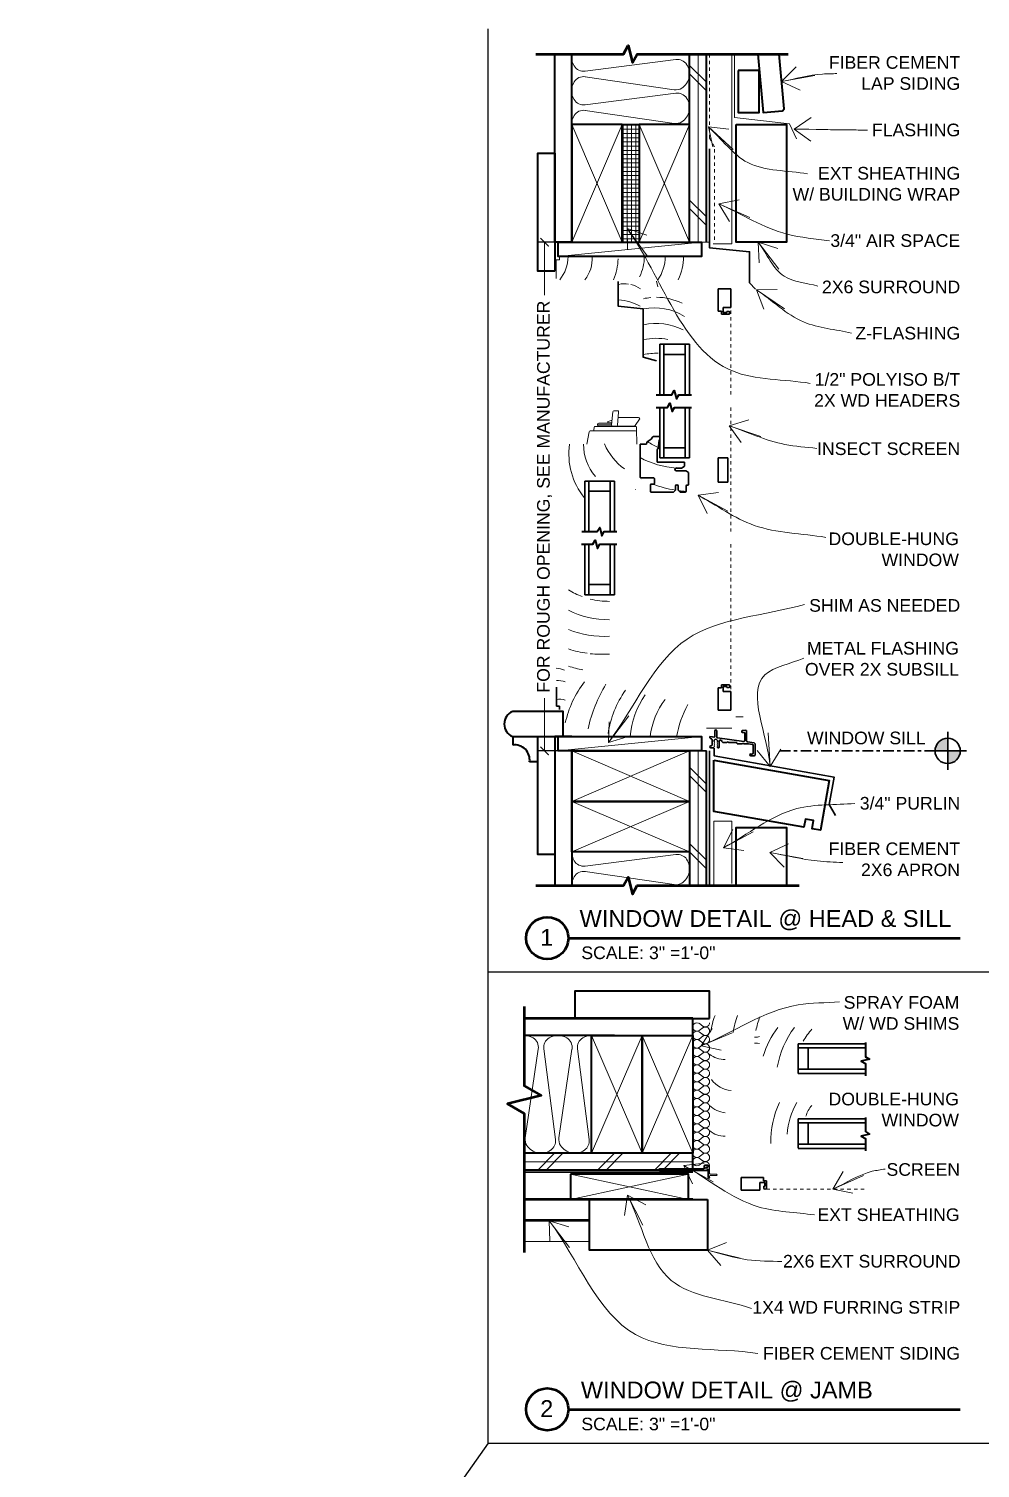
# Model space of a CAD drawing. Header units: inches. Extents: x -4969 to 16721, y 2489 to 24693.
# Drawn here: x 5191.36 to 5219.6, y 3824.13 to 3866.87 of the extents above; entities that cross this region are included whole.
import ezdxf

# ---------------------------------------------------------------- set-up
doc = ezdxf.new("R2010")
doc.units = ezdxf.units.IN
doc.header["$MEASUREMENT"] = 0
for name, pattern in [('A131CUDHC$0$HIDDEN', [0.375, 0.25, -0.125]), ('A135CUDHH$0$HIDDEN', [0.375, 0.25, -0.125]), ('A135CUDHJ$0$HIDDEN', [0.375, 0.25, -0.125]), ('A135CUDHS$0$HIDDEN', [0.375, 0.25, -0.125]), ('CENTER', [2, 1.25, -0.25, 0.25, -0.25]), ('HIDDEN', [0.375, 0.25, -0.125])]:
    doc.linetypes.add(name, pattern=pattern)
doc.layers.get('0').update_dxf_attribs({"lineweight": 5})
doc.layers.add('0-NPLT', color=1, linetype='Continuous', plot=False)
for name, color, linetype, lineweight in [('1', 1, 'Continuous', 9), ('2', 6, 'Continuous', 20), ('3', 3, 'Continuous', 30), ('4', 2, 'Continuous', 40), ('5', 4, 'Continuous', 50), ('A-DIMSx', 7, 'Continuous', 9), ('A-TEXTx', 7, 'Continuous', 20), ('TB-11x17', 7, 'Continuous', 100)]:
    doc.layers.add(name, color=color, linetype=linetype, lineweight=lineweight)
doc.styles.get("Standard").update_dxf_attribs({"font": 'Arial.ttf'})
doc.dimstyles.get("Standard").update_dxf_attribs({"dimtxt": 3, "dimasz": 2, "dimexe": 0.03125, "dimexo": 0.0625, "dimgap": 0.03125, "dimtad": 0, "dimtoh": 1, "dimdec": 4, "dimlfac": 0.99985, "dimzin": 0, "dimdsep": 46, "dimlunit": 4, "dimtxsty": 'Standard', "dimblk": 'ARCHTICK', "dimblk1": 'ARCHTICK', "dimblk2": 'ARCHTICK', "dimcen": 0.09, "dimclrt": 256, "dimadec": 0, "dimazin": 0, "dimtfac": 1, "dimtdec": 4, "dimtofl": 0, "dimtmove": 0, "dimatfit": 3, "dimfxl": 1, "dimtolj": 1, "dimtzin": 0, "dimarcsym": 0})

# ---------------------------------------------------------------- blocks, each defined once
blk = doc.blocks.new('BATT Insulation 3.5 INCH')
at = {"layer": '1', "lineweight": 5}
for p, q in [((5135.376, 4545.107), (5138.072, 4545.45)), ((5135.381, 4544.942), (5138.018, 4544.555))]:
    blk.add_line(p, q, dxfattribs=at)
for centre, radius, start, end in [((5135.476, 4545.525), 0.5, 180, 212.078), ((5138.114, 4545.121), 0.333, 34.6182, 97.2678), ((5135.333, 4544.613), 0.333, 81.6579, 148.5142), ((5135.334, 4545.437), 0.333, 212.078, 277.2678), ((5137.976, 4545.025), 0.5, 302.5735, 34.6182), ((5135.476, 4544.525), 0.5, 148.5142, 180), ((5138.066, 4544.884), 0.333, 261.6579, 302.5735)]:
    blk.add_arc(centre, radius, start, end, dxfattribs=at)
blk = doc.blocks.new('WINDOW head marvin')
for p, q in [((5192.347, 4543.32), (5192.347, 4543.876)), ((5192.347, 4543.876), (5192.722, 4543.876)), ((5192.722, 4543.876), (5192.722, 4543.216)), ((5192.347, 4543.32), (5192.572, 4543.32)), ((5192.572, 4543.32), (5192.572, 4543.176)), ((5192.41, 4543.201), (5192.462, 4543.201)), ((5192.41, 4543.126), (5192.622, 4543.126)), ((5192.462, 4543.201), (5192.462, 4543.176)), ((5192.462, 4543.176), (5192.572, 4543.176)), ((5192.622, 4543.216), (5192.622, 4543.126)), ((5192.622, 4543.216), (5192.722, 4543.216))]:
    blk.add_line(p, q)
blk.add_arc((5192.41, 4543.163), 0.0375, 90, 270)
at = {"layer": '1'}
for p, q in [((5197.432, 4544.834), (5197.432, 4544.74)), ((5197.432, 4544.74), (5197.526, 4544.74)), ((5197.526, 4544.74), (5197.526, 4544.178)), ((5194.557, 4544.107), (5194.511, 4543.939))]:
    blk.add_line(p, q, dxfattribs=at)
for centre, radius, start, end in [((5195.358, 4544.834), 1.607, 180, 205.3494), ((5195.515, 4544.834), 1.219, 180, 214.3665), ((5196.268, 4544.834), 1.354, 180, 206.3986), ((5197.522, 4544.834), 1.832, 181.9696, 202.0611), ((5197.462, 4544.771), 1.002, 176.3938, 218.5912), ((5198.261, 4544.834), 1.082, 180, 219.5052), ((5195.505, 4543.188), 0.837, 103.5024, 124.7861), ((5195.505, 4543.188), 0.837, 78.2906, 98.2714), ((5194.627, 4541.578), 1.734, 79.5058, 121.3992), ((5194.558, 4541.891), 1.734, 90.1485, 116.3289), ((5194.558, 4541.891), 1.734, 77.1796, 84.5879), ((5195.767, 4542.033), 1.514, 93.4901, 118.8111), ((5194.563, 4541.117), 1.734, 77.3552, 117.6187), ((5194.563, 4540.673), 1.734, 77.3556, 101.5986), ((5194.563, 4540.228), 1.734, 77.3556, 91.9028)]:
    blk.add_arc(centre, radius, start, end, dxfattribs=at)
at = {"layer": '2', "linetype": 'A135CUDHH$0$HIDDEN', "ltscale": 0.25}
blk.add_line((5192.347, 4540.733), (5192.347, 4543.274, 0), dxfattribs=at)
at = {"layer": '3'}
for p, q in [((5193.578, 4542.233), (5193.578, 4540.733)), ((5193.7, 4540.733), (5193.7, 4542.233)), ((5194.336, 4542.233), (5194.336, 4540.733)), ((5194.458, 4540.733), (5194.458, 4542.233))]:
    blk.add_line(p, q, dxfattribs=at)
at = {"layer": '3', "linetype": 'Continuous'}
for p, q in [((5193.578, 4542.233), (5194.458, 4542.233)), ((5193.7, 4541.93), (5194.336, 4541.93))]:
    blk.add_line(p, q, dxfattribs=at)
at = {"layer": '3', "elevation": 0}
blk.add_lwpolyline([(5194.548, 4541.74), (5194.95, 4541.848), (5194.95, 4543.281), (5195.686, 4543.358), (5195.686, 4544.095)], dxfattribs=at)
blk = doc.blocks.new('CA135')
for p, q in [((-0.1875, 0.556), (-0.1875, 0)), ((-0.1875, 0.556), (0.0375, 0.556)), ((-0.125, 0.75), (0.0875, 0.75)), ((-0.125, 0.675), (-0.0725, 0.675)), ((-0.0725, 0.7), (0.0375, 0.7)), ((-0.0725, 0.675), (-0.0725, 0.7)), ((0.0375, 0.556), (0.0375, 0.7)), ((0.0875, 0.66), (0.0875, 0.75)), ((0.0875, 0.66), (0.1875, 0.66)), ((0.1875, 0), (0.1875, 0.66)), ((-0.1875, 0), (0.1875, 0))]:
    blk.add_line(p, q)
blk.add_arc((-0.125, 0.7125), 0.0375, 90, 270)
blk = doc.blocks.new('A$C2A4979D4')
for p, q in [((-1.168, -0.414), (-1.145, -0.387)), ((-1.168, -0.744), (-1.168, -0.414)), ((-1.145, -0.387), (-0.942, -0.358)), ((-0.977, -0.419), (-1.09, -0.435)), ((-0.832, -0.419), (-0.977, -0.419)), ((-0.918, -0.331), (-0.918, -0.041)), ((-0.893, -0.014), (-0.794, -0.023)), ((-0.863, -0.102), (-0.863, -0.316)), ((-0.799, -0.077), (-0.833, -0.074)), ((-0.832, -0.343), (-0.051, -0.233)), ((-0.637, -0.419), (-0.783, -0.419)), ((-0.636, -0.409), (-0.637, -0.411)), ((-0.637, -0.411), (-0.637, -0.412)), ((-0.637, -0.412), (-0.637, -0.413)), ((-0.637, -0.413), (-0.637, -0.415)), ((-0.637, -0.415), (-0.637, -0.416)), ((-0.637, -0.416), (-0.637, -0.419)), ((-0.637, -0.419), (-0.637, -0.419)), ((-0.635, -0.405), (-0.636, -0.407)), ((-0.636, -0.407), (-0.636, -0.408)), ((-0.636, -0.408), (-0.636, -0.409)), ((-0.634, -0.402), (-0.635, -0.404)), ((-0.635, -0.404), (-0.635, -0.405)), ((-0.633, -0.4), (-0.634, -0.401)), ((-0.634, -0.401), (-0.634, -0.402)), ((-0.632, -0.397), (-0.633, -0.398)), ((-0.633, -0.398), (-0.633, -0.4)), ((-0.631, -0.396), (-0.632, -0.397)), ((-0.63, -0.394), (-0.631, -0.396)), ((-0.629, -0.392), (-0.63, -0.393)), ((-0.63, -0.393), (-0.63, -0.394)), ((-0.628, -0.39), (-0.629, -0.392)), ((-0.627, -0.389), (-0.628, -0.39)), ((-0.626, -0.388), (-0.627, -0.389)), ((-0.625, -0.387), (-0.626, -0.388)), ((-0.624, -0.386), (-0.625, -0.387)), ((-0.623, -0.385), (-0.624, -0.386)), ((-0.621, -0.384), (-0.623, -0.385)), ((-0.62, -0.383), (-0.621, -0.384)), ((-0.619, -0.382), (-0.62, -0.383)), ((-0.618, -0.381), (-0.619, -0.382)), ((-0.616, -0.38), (-0.618, -0.381)), ((-0.615, -0.379), (-0.616, -0.38)), ((-0.614, -0.378), (-0.615, -0.379)), ((-0.613, -0.378), (-0.614, -0.378)), ((-0.611, -0.377), (-0.613, -0.378)), ((-0.61, -0.376), (-0.611, -0.377)), ((-0.608, -0.376), (-0.61, -0.376)), ((-0.607, -0.375), (-0.608, -0.376)), ((-0.606, -0.375), (-0.607, -0.375)), ((-0.604, -0.374), (-0.606, -0.375)), ((-0.603, -0.374), (-0.604, -0.374)), ((-0.601, -0.373), (-0.603, -0.374)), ((-0.6, -0.373), (-0.601, -0.373)), ((-0.599, -0.373), (-0.6, -0.373)), ((-0.597, -0.373), (-0.599, -0.373)), ((-0.596, -0.372), (-0.597, -0.373)), ((-0.595, -0.372), (-0.596, -0.372)), ((-0.593, -0.372), (-0.595, -0.372)), ((-0.592, -0.372), (-0.593, -0.372)), ((-0.59, -0.372), (-0.592, -0.372)), ((-0.378, -0.372), (-0.59, -0.372)), ((-0.211, -0.372), (-0.329, -0.372)), ((-0.184, -0.345), (-0.211, -0.372)), ((-0.16, -0.304), (-0.184, -0.331)), ((-0.184, -0.331), (-0.184, -0.345)), ((-0.137, -0.301), (-0.16, -0.304)), ((-0.105, -0.328), (-0.137, -0.301)), ((-0.105, -0.505), (-0.105, -0.328)), ((-0.026, -0.285), (-0.05, -0.313)), ((-0.05, -0.313), (-0.05, -0.345)), ((-0.05, -0.345), (-0.04, -0.355)), ((-0.04, -0.355), (-0.05, -0.365)), ((-0.05, -0.365), (-0.04, -0.375)), ((-0.04, -0.375), (-0.05, -0.385)), ((-0.05, -0.385), (-0.04, -0.395)), ((-0.04, -0.395), (-0.05, -0.405)), ((-0.05, -0.405), (-0.04, -0.415)), ((-0.04, -0.415), (-0.05, -0.425)), ((-0.05, -0.425), (-0.04, -0.435)), ((-0.028, -0.206), (-0.028, -0.028)), ((0.019, -0.279), (-0.026, -0.285)), ((0.05, -0.306), (0.019, -0.279)), ((0.028, -0.028), (0.028, -0.191)), ((0.04, -0.355), (0.05, -0.345)), ((0.05, -0.365), (0.04, -0.355)), ((0.04, -0.375), (0.05, -0.365)), ((0.05, -0.385), (0.04, -0.375)), ((0.04, -0.395), (0.05, -0.385)), ((0.05, -0.405), (0.04, -0.395)), ((0.04, -0.415), (0.05, -0.405)), ((0.05, -0.425), (0.04, -0.415)), ((0.04, -0.435), (0.05, -0.425)), ((0.05, -0.345), (0.05, -0.306)), ((0.059, -0.218), (0.175, -0.202)), ((0.129, -0.264), (0.105, -0.291)), ((0.105, -0.291), (0.105, -0.45)), ((0.151, -0.26), (0.129, -0.264)), ((0.175, -0.233), (0.151, -0.26)), ((0.175, -0.202), (0.175, -0.233)), ((-1.04, -0.772), (-1.141, -0.772)), ((-1.113, -0.462), (-1.113, -0.689)), ((-1.086, -0.717), (-1.04, -0.717)), ((-0.04, -0.435), (-0.05, -0.445)), ((-0.05, -0.445), (-0.04, -0.455)), ((-0.04, -0.455), (-0.05, -0.465)), ((-0.05, -0.465), (-0.04, -0.475)), ((-0.04, -0.475), (-0.05, -0.485)), ((-0.05, -0.485), (-0.04, -0.495)), ((-0.04, -0.495), (-0.05, -0.505)), ((0.05, -0.445), (0.04, -0.435)), ((0.04, -0.455), (0.05, -0.445)), ((0.05, -0.465), (0.04, -0.455)), ((0.04, -0.475), (0.05, -0.465)), ((0.05, -0.485), (0.04, -0.475)), ((0.04, -0.495), (0.05, -0.485)), ((0.05, -0.505), (0.04, -0.495)), ((0.077, -0.532), (0.05, -0.505)), ((0.05, -0.505), (0.05, -0.505)), ((0.147, -0.532), (0.077, -0.532)), ((0.105, -0.45), (0.132, -0.477)), ((0.132, -0.477), (0.147, -0.477))]:
    blk.add_line(p, q)
for centre, radius, start, end in [((0, -0.028), 0.0275, 0, 180), ((-0.945, -0.331), 0.0275, 278.0084, 359.9899), ((-0.89, -0.042), 0.0276, 94.9772, 179.8964), ((-0.835, -0.102), 0.0275, 85.0152, 180.0264), ((-0.836, -0.316), 0.027, 180.016, 278.0249), ((-0.807, -0.438), 0.0312, 38.0272, 141.9728), ((-0.797, -0.05), 0.0273, 265.003, 85.003), ((-0.354, -0.391), 0.0313, 38.0263, 141.9737), ((-0.055, -0.206), 0.0275, 278.0082, 359.9903), ((0.055, -0.191), 0.0275, 180.0197, 278.0346), ((-1.141, -0.744), 0.0275, 180.0448, 270.0387), ((-1.086, -0.462), 0.0275, 98.0082, 179.9903), ((-1.086, -0.689), 0.0275, 180.0448, 270.0384), ((-1.04, -0.744), 0.0275, 270, 90), ((-0.077, -0.505), 0.0275, 180.0416, 0.0416), ((0.147, -0.505), 0.0275, 270, 90)]:
    blk.add_arc(centre, radius, start, end)
blk = doc.blocks.new('WINDOW sill marvin')
at = {"layer": '1'}
blk.add_line((5192.891, 4521.834), (5192.911, 4521.834), dxfattribs=at)
for centre, radius, start, end in [((5195.966, 4528.138), 2.286, 290.2531, 301.6732), ((5195.966, 4528.138), 2.286, 269.5334, 284.0997), ((5195.983, 4527.917), 2.611, 269.2186, 296.9512), ((5196.107, 4527.685), 2.876, 266.8113, 291.6076), ((5196.174, 4527.463), 3.184, 277.8336, 288.152), ((5196.174, 4527.463), 3.184, 265.9118, 276.2924), ((5196.083, 4527.152), 3.4, 281.1374, 288.5822), ((5197.582, 4523.09), 0.775, 94.097, 112.428), ((5192.887, 4521.43), 3.144, 9.0395, 34.5666), ((5192.298, 4521.123), 4.389, 12.4726, 31.1339), ((5194.262, 4521.585), 3.069, 12.3214, 37.7587), ((5197.49, 4522.73), 0.772, 87.3337, 107.3394), ((5190.853, 4521.278), 3.156, 10.1418, 28.5409), ((5192.528, 4521.581), 2.228, 6.5335, 37.6124), ((5192.748, 4521.596), 2.603, 5.2404, 34.6882), ((5197.436, 4522.41), 0.538, 80.3381, 109.0434)]:
    blk.add_arc(centre, radius, start, end, dxfattribs=at)
at = {"layer": '2', "linetype": 'A135CUDHS$0$HIDDEN', "ltscale": 0.25}
blk.add_line((5192.347, 4527.546), (5192.347, 4523.165), dxfattribs=at)
at = {"layer": '3'}
for p, q in [((5195.802, 4527.546), (5195.802, 4526.046)), ((5195.924, 4527.546), (5195.924, 4526.046)), ((5196.56, 4526.046), (5196.56, 4527.546)), ((5196.682, 4526.046), (5196.682, 4527.546)), ((5195.802, 4526.046), (5195.924, 4526.046)), ((5197.526, 4522.739), (5197.526, 4523.301)), ((5197.432, 4522.739), (5197.526, 4522.739)), ((5197.432, 4522.645), (5197.432, 4522.739))]:
    blk.add_line(p, q, dxfattribs=at)
at = {"layer": '3', "linetype": 'Continuous'}
for p, q in [((5195.924, 4526.349), (5196.56, 4526.349)), ((5195.802, 4526.046), (5196.682, 4526.046))]:
    blk.add_line(p, q, dxfattribs=at)
at = {"layer": '3'}
for name, p in [('CA135', (5192.535, 4522.62)), ('A$C2A4979D4', (5192.796, 4522.036))]:
    blk.add_blockref(name, p, dxfattribs=at)
blk = doc.blocks.new('A131')
for p, q in [((0.286, 0.3625), (0, 0.3625)), ((0, 0.3625), (0, -0.3625)), ((0.286, 0.3625), (0.286, -0.3625)), ((0.286, -0.3625), (0, -0.3625))]:
    blk.add_line(p, q)
blk = doc.blocks.new('WINDOW intermed marvin')
at = {"layer": '1'}
for p, q in [((5195.677, 4535.623), (5195.711, 4535.237)), ((5195.819, 4535.658), (5195.709, 4535.658)), ((5195.885, 4535.24), (5195.851, 4535.629)), ((5195.189, 4535.222), (5195.058, 4535.408)), ((5195.611, 4535.458), (5195.085, 4535.458)), ((5195.148, 4535.079), (5195.149, 4535.169)), ((5195.179, 4535.198), (5195.179, 4535.198)), ((5195.773, 4535.198), (5195.179, 4535.198)), ((5195.215, 4535.208), (5195.222, 4535.208)), ((5195.222, 4535.208), (5195.63, 4535.208)), ((5195.278, 4535.198), (5195.278, 4535.208)), ((5195.853, 4535.208), (5195.743, 4535.208)), ((5195.773, 4535.198), (5196.377, 4535.198)), ((5195.88, 4535.304), (5195.998, 4535.304)), ((5195.881, 4535.288), (5195.917, 4535.288)), ((5196.268, 4535.288), (5195.917, 4535.288)), ((5195.918, 4535.208), (5196.268, 4535.208)), ((5196.3, 4535.243), (5195.928, 4535.243)), ((5195.998, 4535.333), (5195.998, 4535.304)), ((5196.268, 4535.198), (5196.268, 4535.208)), ((5196.3, 4535.257), (5196.3, 4535.243)), ((5196.3, 4535.24), (5196.3, 4535.243)), ((5196.407, 4535.171), (5196.415, 4535.081)), ((5195.14, 4534.674), (5195.14, 4534.755)), ((5195.142, 4534.755), (5195.147, 4535.034)), ((5195.177, 4535.063), (5195.842, 4535.063)), ((5196.555, 4535.038), (5196.619, 4534.674)), ((5195.012, 4533.612), (5195.013, 4533.615)), ((5195.179, 4533.328), (5195.178, 4533.33))]:
    blk.add_line(p, q, dxfattribs=at)
for centre, radius, start, end in [((5195.709, 4535.626), 0.032, 90, 185), ((5195.743, 4535.24), 0.032, 185, 270), ((5195.853, 4535.24), 0.032, 270, 359), ((5194.059, 4535.76, 0), 1.268, 290.435, 306.9149), ((5195.177, 4535.033), 0.03, 90, 179), ((5194.444, 4535.392), 1.804, 305.9896, 336.5556), ((5195.27, 4534.656), 1.447, 319.331, 0.7075), ((5193.798, 4536.524, 0), 2.571, 273.9025, 298.8838), ((5195.102, 4534.371), 2.052, 321.0719, 8.2861), ((5193.411, 4536.81), 3.555, 279.4427, 290.5326), ((5193.411, 4536.81), 3.555, 274.2437, 277.7751)]:
    blk.add_arc(centre, radius, start, end, dxfattribs=at)
at = {"layer": '1', "extrusion": (0, 0, -1)}
for centre, radius, start, end in [((-5195.819, 4535.626), 0.032, 90, 175), ((-5195.215, 4535.24), 0.032, 270, 325), ((-5195.773, 4534.854), 0.535, 100.7754, 114.1749), ((-5196.268, 4535.256), 0.032, 90, 179), ((-5196.268, 4535.24), 0.032, 181, 269.8194), ((-5196.435, 4535.083), 0.02, 270, 355), ((-5196.525, 4535.033), 0.03, 90.001, 170)]:
    blk.add_arc(centre, radius, start, end, dxfattribs=at)
at = {"layer": '1', "linetype": 'Continuous'}
for centre, radius, start, end in [((5195.085, 4535.426), 0.032, 90, 215), ((5195.988, 4535.333), 0.01, 0, 65.8251), ((5196.377, 4535.168), 0.03, 5, 90)]:
    blk.add_arc(centre, radius, start, end, dxfattribs=at)
at = {"layer": '1', "extrusion": (0, 0, -1)}
blk.add_ellipse((5195.927, 4535.244), major_axis=(0.00131, -0.00021), ratio=0.740847, start_param=1.355413, end_param=1.455599, dxfattribs=at)
at = {"layer": '1'}
for points, knots in [([(5195.179, 4535.198), (5195.176, 4535.198), (5195.172, 4535.197), (5195.168, 4535.196), (5195.164, 4535.194), (5195.161, 4535.192), (5195.158, 4535.189), (5195.155, 4535.187), (5195.153, 4535.183), (5195.152, 4535.18), (5195.15, 4535.176), (5195.149, 4535.172), (5195.149, 4535.169)], [0.017453, 0.017453, 0.017453, 0.017453, 0.419827, 0.419827, 0.419827, 0.794124, 0.794124, 0.794124, 1.168422, 1.168422, 1.168422, 1.570796, 1.570796, 1.570796, 1.570796]), ([(5195.611, 4535.458), (5195.62, 4535.458), (5195.628, 4535.458), (5195.636, 4535.458), (5195.644, 4535.458), (5195.652, 4535.458), (5195.659, 4535.458), (5195.666, 4535.458), (5195.673, 4535.458), (5195.679, 4535.458), (5195.683, 4535.458), (5195.688, 4535.458), (5195.691, 4535.458)], [0, 0, 0, 0, 0.000680466, 0.000680466, 0.000680466, 0.001360932, 0.001360932, 0.001360932, 0.002041397, 0.002041397, 0.002041397, 0.002545353, 0.002545353, 0.002545353, 0.002545353]), ([(5195.743, 4535.208), (5195.742, 4535.208), (5195.74, 4535.208), (5195.736, 4535.208), (5195.731, 4535.208), (5195.724, 4535.208), (5195.715, 4535.208), (5195.71, 4535.208), (5195.704, 4535.208), (5195.698, 4535.208), (5195.692, 4535.208), (5195.686, 4535.208), (5195.679, 4535.208), (5195.671, 4535.208), (5195.664, 4535.208), (5195.655, 4535.208), (5195.647, 4535.208), (5195.639, 4535.208), (5195.63, 4535.208)], [0, 0, 0, 0, 0.001410731, 0.001410731, 0.001410731, 0.002821462, 0.002821462, 0.002821462, 0.003526827, 0.003526827, 0.003526827, 0.004232193, 0.004232193, 0.004232193, 0.004937558, 0.004937558, 0.004937558, 0.005642923, 0.005642923, 0.005642923, 0.005642923]), ([(5195.914, 4535.208), (5195.897, 4535.208), (5195.882, 4535.208), (5195.871, 4535.208), (5195.871, 4535.208), (5195.87, 4535.208), (5195.87, 4535.208), (5195.865, 4535.208), (5195.86, 4535.208), (5195.858, 4535.208), (5195.858, 4535.208), (5195.857, 4535.208), (5195.857, 4535.208), (5195.854, 4535.208), (5195.853, 4535.208), (5195.853, 4535.208)], [0.000099897, 0.000099897, 0.000099897, 0.000099897, 0.001488123, 0.001488123, 0.001488123, 0.001538084, 0.001538084, 0.001538084, 0.002232203, 0.002232203, 0.002232203, 0.002257177, 0.002257177, 0.002257177, 0.002976271, 0.002976271, 0.002976271, 0.002976271]), ([(5195.885, 4535.243), (5195.885, 4535.243), (5195.886, 4535.243), (5195.89, 4535.243), (5195.893, 4535.243), (5195.901, 4535.243), (5195.905, 4535.243), (5195.917, 4535.244), (5195.923, 4535.243), (5195.927, 4535.243)], [0, 0, 0, 0, 0.0474243, 0.0474243, 0.0973234, 0.0973234, 0.1472671, 0.1472671, 0.2022197, 0.2022197, 0.2022197, 0.2022197]), ([(5195.918, 4535.208), (5195.918, 4535.208), (5195.918, 4535.208), (5195.918, 4535.208), (5195.917, 4535.208), (5195.915, 4535.208), (5195.914, 4535.208)], [0, 0, 0, 0, 0.0000125592, 0.0000125592, 0.0000125592, 0.0001004692, 0.0001004692, 0.0001004692, 0.0001004692]), ([(5195.147, 4535.034), (5195.147, 4535.036), (5195.147, 4535.038), (5195.147, 4535.047), (5195.147, 4535.055), (5195.147, 4535.067), (5195.148, 4535.079)], [0, 0, 0, 0, 0.741765, 0.741765, 0.741765, 1.48353, 1.48353, 1.48353, 1.48353]), ([(5195.842, 4535.063), (5195.874, 4535.063), (5195.906, 4535.063), (5195.938, 4535.063), (5195.94, 4535.063), (5195.942, 4535.063), (5195.944, 4535.063), (5195.979, 4535.063), (5196.013, 4535.063), (5196.044, 4535.063), (5196.074, 4535.063), (5196.102, 4535.063), (5196.127, 4535.063), (5196.129, 4535.063), (5196.131, 4535.063), (5196.132, 4535.063), (5196.158, 4535.063), (5196.181, 4535.063), (5196.202, 4535.063)], [0, 0, 0, 0, 0.234375, 0.234375, 0.234375, 0.25, 0.25, 0.25, 0.5, 0.5, 0.5, 0.734375, 0.734375, 0.734375, 0.75, 0.75, 0.75, 1, 1, 1, 1]), ([(5196.202, 4535.063), (5196.251, 4535.063), (5196.295, 4535.063), (5196.334, 4535.063), (5196.334, 4535.063), (5196.335, 4535.063), (5196.336, 4535.063), (5196.375, 4535.063), (5196.408, 4535.063), (5196.436, 4535.063), (5196.437, 4535.063), (5196.437, 4535.063), (5196.438, 4535.063), (5196.465, 4535.063), (5196.486, 4535.063), (5196.5, 4535.063), (5196.501, 4535.063), (5196.502, 4535.063), (5196.503, 4535.063), (5196.518, 4535.063), (5196.525, 4535.063), (5196.525, 4535.063)], [0, 0, 0, 0, 0.1230469, 0.1230469, 0.1230469, 0.125, 0.125, 0.125, 0.2460937, 0.2460937, 0.2460937, 0.25, 0.25, 0.25, 0.3671875, 0.3671875, 0.3671875, 0.375, 0.375, 0.375, 0.5, 0.5, 0.5, 0.5])]:
    blk.add_open_spline(points, degree=3, knots=knots, dxfattribs=at)
at = {"layer": '2', "linetype": 'A131CUDHC$0$HIDDEN', "ltscale": 0.25}
blk.add_line((5192.347, 4535.761, 0), (5192.347, 4532.074), dxfattribs=at)
at = {"layer": '3'}
for p, q in [((5193.578, 4535.761), (5193.578, 4534.261)), ((5193.7, 4534.261), (5193.7, 4535.761)), ((5194.336, 4535.761), (5194.336, 4534.261)), ((5194.458, 4534.261), (5194.458, 4535.761)), ((5194.458, 4534.799), (5194.458, 4534.873)), ((5194.507, 4534.531), (5194.472, 4534.783)), ((5194.478, 4534.893), (5194.655, 4534.893)), ((5194.848, 4534.674), (5195.02, 4534.674)), ((5193.578, 4534.261), (5193.7, 4534.261)), ((5193.7, 4534.261), (5193.7, 4534.262)), ((5194.513, 4534.531), (5194.507, 4534.531)), ((5194.533, 4534.136), (5194.533, 4534.511)), ((5195.04, 4534.654), (5195.04, 4533.689)), ((5193.613, 4533.833), (5193.688, 4533.876)), ((5193.688, 4533.876), (5193.963, 4533.876)), ((5193.723, 4534.136), (5194.533, 4534.136)), ((5193.723, 4534.022), (5193.723, 4534.136)), ((5193.808, 4533.961), (5193.733, 4534.004)), ((5193.963, 4533.961), (5193.808, 4533.961)), ((5193.603, 4533.476), (5193.603, 4533.815)), ((5193.654, 4533.456), (5193.623, 4533.456)), ((5193.674, 4533.265), (5193.674, 4533.436)), ((5193.907, 4533.422), (5193.907, 4533.306)), ((5193.992, 4533.306), (5193.992, 4533.422)), ((5194.613, 4533.638), (5194.613, 4533.512)), ((5195.02, 4533.669), (5194.644, 4533.669)), ((5194.644, 4533.481), (5194.714, 4533.481)), ((5194.734, 4533.461), (5194.734, 4533.265)), ((5195.802, 4533.574), (5195.802, 4532.074)), ((5195.924, 4533.574), (5195.924, 4532.074)), ((5196.56, 4532.074), (5196.56, 4533.574)), ((5196.682, 4532.074), (5196.682, 4533.574)), ((5193.847, 4533.245), (5193.694, 4533.245)), ((5193.907, 4533.306), (5193.862, 4533.252)), ((5194.037, 4533.252), (5193.992, 4533.306)), ((5194.714, 4533.245), (5194.053, 4533.245))]:
    blk.add_line(p, q, dxfattribs=at)
at = {"layer": '3', "linetype": 'Continuous'}
for p, q in [((5193.578, 4534.261), (5194.458, 4534.261)), ((5193.7, 4534.564), (5194.336, 4534.564)), ((5195.802, 4533.574), (5196.682, 4533.574)), ((5195.924, 4533.272), (5196.56, 4533.272))]:
    blk.add_line(p, q, dxfattribs=at)
at = {"layer": '3', "extrusion": (0, 0, -1)}
for centre, radius, start, end in [((-5194.478, 4534.873), 0.02, 0.0014, 90.0014), ((-5194.655, 4534.873), 0.02, 90.0014, 160.2134), ((-5194.739, 4534.674), 0.109, 110.0334, 180.0014), ((-5195.02, 4534.654), 0.02, 90.0014, 180.0014), ((-5193.623, 4533.815), 0.02, 0.0014, 60.0014), ((-5193.743, 4534.022), 0.02, 300.0014, 0.0014), ((-5193.623, 4533.476), 0.02, 270.0014, 0.0014), ((-5194.714, 4533.461), 0.02, 90.0014, 180.0014), ((-5195.02, 4533.689), 0.02, 180.0014, 270.0014), ((-5193.694, 4533.265), 0.02, 270.0014, 0.0014), ((-5193.847, 4533.265), 0.02, 220.0014, 270.0014), ((-5194.053, 4533.265), 0.02, 270.0014, 320.0014), ((-5194.714, 4533.265), 0.02, 180.0014, 270.0014)]:
    blk.add_arc(centre, radius, start, end, dxfattribs=at)
at = {"layer": '3'}
for centre, radius, start, end in [((5194.452, 4534.78), 0.02, 7.9986, 72.541), ((5194.835, 4534.938), 0.172, 199.7866, 249.9666), ((5194.513, 4534.511), 0.02, 359.9986, 89.4825), ((5193.963, 4533.919), 0.0425, 269.9986, 89.9986), ((5193.654, 4533.436), 0.02, 359.9986, 89.9986), ((5193.95, 4533.422), 0.0425, 359.9986, 179.9986), ((5194.644, 4533.638), 0.031, 89.9986, 179.9986), ((5194.644, 4533.512), 0.031, 179.9986, 269.9986)]:
    blk.add_arc(centre, radius, start, end, dxfattribs=at)
blk.add_blockref('A131', (5192.436, 4533.904), dxfattribs=at)
blk = doc.blocks.new('WINDOW jamb marvin')
at = {"layer": '1'}
for p, q in [((5194.153, 4512.64), (5194.246, 4512.64)), ((5194.246, 4512.464), (5194.153, 4512.464)), ((5194.246, 4512.64), (5194.299, 4512.656)), ((5194.299, 4512.448), (5194.246, 4512.464))]:
    blk.add_line(p, q, dxfattribs=at)
for centre, radius, start, end in [((5195.801, 4512.258), 3.001, 159.985, 169.9506), ((5196.472, 4512.258), 3.001, 159.985, 170.0191), ((5197.387, 4512.14), 3.268, 160.27, 167.7469), ((5196.917, 4511.332), 2.615, 142.4811, 163.6104), ((5197.412, 4511.332), 2.615, 142.4811, 170.8636), ((5197.608, 4511.336), 2.333, 138.6242, 149.6105), ((5193.263, 4512.665), 0.691, 230.1041, 271.8253), ((5193.508, 4511.837), 0.781, 215.8044, 266.6952), ((5193.363, 4511.17), 0.78, 225.8287, 264.2123), ((5197.253, 4509.567), 2.615, 154.2981, 181.8546), ((5197.449, 4509.57), 2.333, 151.0087, 175.4092), ((5196.383, 4510.111), 0.726, 136.3108, 165.5744), ((5193.263, 4510.351, 0), 0.656, 227.5465, 271.921), ((5192.77, 4508.78), 0.01, 0, 90)]:
    blk.add_arc(centre, radius, start, end, dxfattribs=at)
at = {"layer": '2'}
for p, q in [((5192.702, 4508.747), (5192.702, 4508.767)), ((5192.722, 4508.733), (5192.706, 4508.753)), ((5192.713, 4508.769), (5192.78, 4508.769)), ((5192.724, 4508.79), (5192.77, 4508.79)), ((5192.746, 4508.725), (5192.724, 4508.725)), ((5192.73, 4508.729), (5192.78, 4508.729)), ((5192.753, 4508.721), (5192.774, 4508.696)), ((5192.78, 4508.769), (5192.78, 4508.784)), ((5192.82, 4508.594), (5192.82, 4508.8)), ((5192.82, 4508.474), (5192.82, 4508.514)), ((5192.84, 4508.574), (5193.023, 4508.574)), ((5192.84, 4508.534), (5193.023, 4508.534))]:
    blk.add_line(p, q, dxfattribs=at)
for centre, radius, start, end in [((5192.724, 4508.767), 0.0225, 90, 180), ((5192.724, 4508.747), 0.0225, 180, 270), ((5192.713, 4508.759), 0.01, 90, 220), ((5192.73, 4508.739), 0.01, 220, 270), ((5192.746, 4508.715), 0.01, 40, 90), ((5192.754, 4508.812), 0.0225, 270, 90), ((5192.767, 4508.69), 0.01, 270, 40), ((5192.8, 4508.784), 0.02, 0, 180), ((5192.785, 4508.8), 0.035, 0, 90), ((5192.84, 4508.594), 0.02, 180, 270), ((5192.84, 4508.514), 0.02, 90, 180), ((5193.023, 4508.554), 0.02, 270, 90)]:
    blk.add_arc(centre, radius, start, end, dxfattribs=at)
at = {"layer": '3'}
for p, q in [((5195.445, 4512.441), (5195.445, 4511.561)), ((5195.446, 4511.683), (5195.445, 4511.683)), ((5195.445, 4510.095), (5195.445, 4510.217)), ((5195.446, 4510.095), (5195.445, 4510.095)), ((5195.445, 4509.459), (5195.446, 4509.459)), ((5195.445, 4509.337), (5195.445, 4509.459)), ((5192.662, 4508.725), (5191.339, 4508.725)), ((5192.767, 4508.68), (5191.339, 4508.68)), ((5192.662, 4508.725), (5192.662, 4508.815)), ((5192.682, 4508.835), (5192.785, 4508.835)), ((5192.78, 4508.474), (5192.78, 4508.729))]:
    blk.add_line(p, q, dxfattribs=at)
at = {"layer": '3', "linetype": 'Continuous'}
for p, q in [((5195.747, 4512.319), (5195.747, 4511.683)), ((5195.445, 4509.337), (5195.445, 4510.217)), ((5195.747, 4510.095), (5195.747, 4509.459))]:
    blk.add_line(p, q, dxfattribs=at)
at = {"layer": '3'}
for centre, radius, start, end in [((5191.339, 4508.702), 0.0225, 90, 270), ((5192.682, 4508.815), 0.02, 90, 180), ((5192.8, 4508.474), 0.02, 180, 0)]:
    blk.add_arc(centre, radius, start, end, dxfattribs=at)
at = {"layer": '3', "xscale": -1, "rotation": 270}
blk.add_blockref('CA135', (5193.757, 4508.284), dxfattribs=at)
blk = doc.blocks.new('_ArchTick')
at = {"color": 0, "linetype": 'ByBlock', "lineweight": 0, "const_width": 0.15}
blk.add_lwpolyline([(-0.5, -0.5), (0.5, 0.5)], dxfattribs=at)
blk = doc.blocks.new('BATT Insulation 1 INCH')
at = {"layer": '1'}
for p, q in [((5136.608, 4537.269), (5136.699, 4537.394)), ((5136.824, 4537.269), (5136.732, 4537.394))]:
    blk.add_line(p, q, dxfattribs=at)
for centre, start, end in [((5136.591, 4537.456), 318.5374, 90), ((5136.716, 4537.206), 137.4055, 42.5945), ((5136.841, 4537.456), 90, 221.4626)]:
    blk.add_arc(centre, 0.125, start, end, dxfattribs=at)
blk = doc.blocks.new('*D365')
at = {"layer": 'A-DIMSx', "color": 0, "lineweight": -2, "ltscale": 0.1, "transparency": 16777216}
for p, q in [((5207.286, 3860.533), (5206.482, 3860.533)), ((5207.286, 3845.43), (5206.482, 3845.43))]:
    blk.add_line(p, q, dxfattribs=at)
at = {"layer": 'A-DIMSx', "color": 0, "lineweight": 5, "ltscale": 0.1, "transparency": 16777216}
for p, q in [((5206.669, 3860.533), (5206.669, 3858.965)), ((5206.669, 3845.43), (5206.669, 3846.997))]:
    blk.add_line(p, q, dxfattribs=at)
at = {"layer": 'Defpoints', "color": 0, "ltscale": 0.1, "transparency": 16777216}
for p in [(5207.473, 3860.533), (5206.669, 3845.43), (5207.473, 3845.43)]:
    blk.add_point(p, dxfattribs=at)
at = {"layer": 'A-DIMSx', "color": 0, "lineweight": 5, "ltscale": 0.1, "transparency": 16777216, "xscale": 0.25, "yscale": 0.25, "zscale": 0.25}
for p, rotation in [((5206.669, 3860.533), 90), ((5206.669, 3845.43), 270)]:
    blk.add_blockref('_ArchTick', p, dxfattribs=dict(at, rotation=rotation))
at = {"layer": 'A-DIMSx', "ltscale": 0.1, "transparency": 16777216, "insert": (5206.669, 3852.981), "char_height": 0.375, "attachment_point": 5, "rotation": 90}
blk.add_mtext('\\A1;FOR ROUGH OPENING, SEE MANUFACTURER', dxfattribs=at)
blk = doc.blocks.new('Point')
at = {"lineweight": 0, "ltscale": 0.1}
h = blk.add_hatch(color=256, dxfattribs=at)
h.dxf.hatch_style = 1
h.paths.add_polyline_path([(-3.2903, 4.1654, 0.414214), (-3.3528, 4.1029), (-3.2903, 4.1029)])
h.paths.add_polyline_path([(-3.2903, 4.1029), (-3.2903, 4.0404, 0.414214), (-3.2278, 4.1029)])
at = {"layer": '3', "ltscale": 0.1}
for q in [(-3.2903, 4.1966), (-3.384, 4.1029), (-3.1965, 4.1029), (-3.2903, 4.0091)]:
    blk.add_line((-3.2903, 4.1029), q, dxfattribs=at)
blk.add_circle((-3.2903, 4.1029), 0.0625, dxfattribs=at)

msp = doc.modelspace()

# ---------------------------------------------------------------- hatches: boundary and pattern name
at = {"layer": '1', "ltscale": 0.25}
h = msp.add_hatch(dxfattribs=at)
h.set_pattern_fill('ANSI37', color=256, angle=45, style=0)
h.set_pattern_definition([(90, (4854.5, 1078.38685), (-0.125, 0), []), (180, (4854.5, 1078.38685), (0, -0.125), [])])
h.paths.add_polyline_path([(5209.4734483, 3860.5326651), (5209.4734483, 3864.0326651), (5208.9734483, 3864.0326651), (5208.9734483, 3860.5326651)])

# ---------------------------------------------------------------- linework, layer by layer
at = {"layer": '0-NPLT', "ltscale": 0.25}
for p, q in [((5205.0000785, 3824.8717732), (5205.0000785, 3866.8717732)), ((5205.0000785, 3838.8717732), (5220.0000785, 3838.8717732)), ((5205.0000785, 3824.8717732), (5040.0000785, 3593.8717732)), ((5205.0000785, 3824.8717732), (5235.0000785, 3824.8717732))]:
    msp.add_line(p, q, dxfattribs=at)
at = {"layer": '1'}
for p, q in [((5210.9734483, 3863.5326651), (5210.9734483, 3866.1217732)), ((5211.223195, 3866.1217732), (5211.2234483, 3860.5326651)), ((5212.2234483, 3860.4845107), (5212.2234483, 3866.1217732)), ((5211.4732465, 3865.284297), (5210.9732196, 3865.7842701)), ((5211.47326, 3865.034297), (5210.9732331, 3865.5342701)), ((5207.4734483, 3860.5326651), (5208.9734483, 3864.0326651)), ((5208.9734483, 3860.5326651), (5207.4734483, 3864.0326651)), ((5209.4734483, 3860.5326651), (5210.9734483, 3864.0326651)), ((5210.9734483, 3860.5326651), (5209.4734483, 3864.0326651)), ((5211.4734617, 3861.284297), (5210.9734348, 3861.7842701)), ((5211.4734752, 3861.034297), (5210.9734483, 3861.5342701)), ((5206.9734483, 3860.5326651), (5210.7806457, 3860.5326651)), ((5210.9734483, 3860.5326651), (5211.4734483, 3860.5326651)), ((5211.1272242, 3860.5326651), (5211.5365649, 3860.5326651)), ((5212.5600675, 3846.4401155), (5212.3498408, 3846.4401155)), ((5211.4734723, 3846.1035611), (5212.2234723, 3846.1035611)), ((5207.4734723, 3843.929907), (5210.9734723, 3845.429907)), ((5207.4734723, 3845.429907), (5210.9734723, 3843.929907)), ((5211.223291, 3845.429907), (5211.2234723, 3841.429907)), ((5211.4734857, 3844.4460262), (5210.9734588, 3844.9459993)), ((5211.4734992, 3844.1960262), (5210.9734723, 3844.6959993)), ((5210.9734723, 3843.929907), (5207.4734723, 3842.429907)), ((5207.4734723, 3843.929907), (5210.9734723, 3842.429907)), ((5211.6922223, 3841.429907), (5211.6922223, 3843.3406045)), ((5212.2234483, 3843.3406045), (5211.6922223, 3843.3406045)), ((5212.2234483, 3841.4914113), (5212.2234483, 3843.3406045)), ((5211.4734857, 3842.1815389), (5210.9734588, 3842.681512)), ((5211.4734992, 3841.9315389), (5210.9734723, 3842.431512)), ((5209.566492, 3833.4839376), (5208.066492, 3836.9839376)), ((5209.566492, 3836.9839376), (5208.066492, 3833.4839376)), ((5209.566492, 3836.9839376), (5211.066492, 3833.4839376)), ((5211.066492, 3836.9839376), (5209.566492, 3833.4839376)), ((5206.4652009, 3832.9838658), (5206.965174, 3833.4838927)), ((5206.7152009, 3832.9838793), (5207.215174, 3833.4839062)), ((5208.2429358, 3832.9838658), (5208.7429089, 3833.4838927)), ((5208.4929358, 3832.9838793), (5208.9929089, 3833.4839062)), ((5209.9280362, 3832.9838658), (5210.4280093, 3833.4838927)), ((5210.1780362, 3832.9838793), (5210.6780093, 3833.4839062)), ((5211.066492, 3833.2339376), (5206.066492, 3833.2338328))]:
    msp.add_line(p, q, dxfattribs=at)
at = {"layer": '1', "ltscale": 0.25}
for p, q in [((5212.2234483, 3860.4845107), (5211.6684512, 3860.4845107)), ((5210.9427457, 3832.1089376), (5207.4427457, 3832.8589376)), ((5210.9427457, 3832.8589376), (5207.4427457, 3832.1089376))]:
    msp.add_line(p, q, dxfattribs=at)
at = {"layer": '2', "linetype": 'HIDDEN', "ltscale": 0.25}
msp.add_line((5211.5671983, 3863.6208171), (5211.5671983, 3866.1217732), dxfattribs=at)
at = {"layer": '2'}
for p, q in [((5207.0737507, 3860.109011), (5211.3237507, 3860.5326651)), ((5207.0737507, 3845.429907), (5211.3237507, 3845.8535611)), ((5208.001992, 3830.8589376), (5206.066492, 3830.8589376))]:
    msp.add_line(p, q, dxfattribs=at)
at = {"layer": '2', "linetype": 'A135CUDHJ$0$HIDDEN', "ltscale": 0.25}
msp.add_line((5216.153992, 3832.4149053), (5213.216492, 3832.4149053), dxfattribs=at)
at = {"layer": '2'}
msp.add_lwpolyline([(5212.3094735, 3866.1217732), (5212.3094735, 3864.2374557), (5213.9359494, 3864.054127), (5214.1456832, 3863.6011777)], dxfattribs=at)
at = {"layer": '2', "linetype": 'HIDDEN', "ltscale": 0.25}
msp.add_lwpolyline([(5211.7124107, 3860.6004822), (5211.7124107, 3863.3693018), (5211.5671983, 3863.6208171)], dxfattribs=at)
at = {"layer": '3', "ltscale": 0.25}
for p, q in [((5209.4734483, 3864.0326651), (5208.9734483, 3864.0326651)), ((5211.4734723, 3845.429907), (5211.3237507, 3845.429907)), ((5211.5672223, 3841.429907), (5211.5672223, 3845.429907))]:
    msp.add_line(p, q, dxfattribs=at)
at = {"layer": '3', "linetype": 'CENTER', "ltscale": 0.25}
msp.add_line((5218.2574932, 3845.429907), (5213.5649325, 3845.429907), dxfattribs=at)
at = {"layer": '3'}
for p, q in [((5216.191492, 3836.7339376), (5214.191492, 3836.7339376)), ((5214.191492, 3836.6119376), (5216.191492, 3836.6119376)), ((5216.191492, 3835.9759376), (5214.191492, 3835.9759376)), ((5214.191492, 3835.8539376), (5216.191492, 3835.8539376)), ((5216.191492, 3834.5099376), (5214.191492, 3834.5099376)), ((5214.191492, 3834.3879376), (5216.191492, 3834.3879376)), ((5216.191492, 3833.7519376), (5214.191492, 3833.7519376)), ((5214.191492, 3833.6299376), (5216.191492, 3833.6299376)), ((5211.066492, 3832.9214376), (5206.066492, 3832.9214376))]:
    msp.add_line(p, q, dxfattribs=at)
msp.add_lwpolyline([(5211.5671983, 3863.3086214), (5211.5671983, 3860.3632739), (5212.7518006, 3860.2527724), (5212.7518006, 3859.3279752), (5212.93391, 3859.1430701)], dxfattribs=at)
at = {"layer": '3', "ltscale": 0.25}
msp.add_lwpolyline([(5211.703224, 3845.5139198), (5211.7031584, 3845.2806989), (5215.2625766, 3844.6530774), (5215.1185348, 3843.8361757), (5215.3050135, 3843.5131851)], dxfattribs=at)
at = {"layer": '4'}
for p, q in [((5206.9734483, 3860.5326651), (5206.9734483, 3866.1217732)), ((5207.4734483, 3860.5326651), (5207.4734483, 3866.1217732)), ((5210.9734483, 3860.5326651), (5210.9734483, 3866.1217732)), ((5211.4734483, 3860.5326651), (5211.4734483, 3866.1217732)), ((5207.4734483, 3860.5326651), (5206.9734483, 3860.5326651)), ((5205.7234723, 3845.8535611), (5205.7234723, 3845.6035611)), ((5207.4734723, 3845.8535611), (5206.9734723, 3845.8535611)), ((5206.9734723, 3845.429907), (5206.9734723, 3841.429907)), ((5207.4734723, 3845.429907), (5207.4734723, 3841.429907)), ((5211.4734723, 3841.429907), (5211.4734723, 3845.429907)), ((5206.4734723, 3845.1035611), (5206.2234723, 3845.1035611)), ((5210.9734723, 3842.554907), (5210.9734723, 3841.429907)), ((5211.066492, 3836.9839376), (5211.066492, 3837.4839376)), ((5208.742712, 3836.9839376), (5206.066492, 3836.9839376)), ((5208.742712, 3833.4839376), (5206.066492, 3833.4839376)), ((5211.066492, 3832.9839376), (5211.066492, 3833.4839376)), ((5211.066492, 3832.9839376), (5206.066492, 3832.9839376))]:
    msp.add_line(p, q, dxfattribs=at)
at = {"layer": '4', "ltscale": 0.25}
for p, q in [((5211.566492, 3837.4839376), (5211.566492, 3838.2979376)), ((5207.566492, 3837.4839376), (5211.566492, 3837.4839376))]:
    msp.add_line(p, q, dxfattribs=at)
at = {"layer": '4'}
for points in [[(5212.9953348, 3866.1217732), (5213.1552985, 3864.3836586), (5213.7273809, 3864.436309), (5213.777561, 3864.4966617), (5213.6279973, 3866.1217732)], [(5207.4734483, 3864.0326651), (5207.4734483, 3860.5326651), (5208.9734483, 3860.5326651), (5208.9734483, 3864.0326651), (5208.9734483, 3864.0326651), (5207.4734483, 3864.0326651)], [(5209.4734483, 3864.0326651), (5209.4734483, 3860.5326651), (5210.9734483, 3860.5326651), (5210.9734483, 3864.0326651), (5210.9734483, 3864.0326651), (5209.4734483, 3864.0326651)], [(5205.7234723, 3845.8535611), (5207.2234723, 3845.8535611), (5207.2234723, 3846.6035611), (5205.7234723, 3846.6035611)], [(5210.9734723, 3843.929907), (5207.4734723, 3843.929907), (5207.4734723, 3845.429907), (5210.9734723, 3845.429907), (5210.9734723, 3845.429907), (5210.9734723, 3843.929907)], [(5211.6922223, 3845.1556989), (5215.1177696, 3844.5516825), (5214.8572973, 3843.0744709), (5214.6110954, 3843.1178829), (5214.6545074, 3843.3640848), (5214.4083055, 3843.4074969), (5214.3648935, 3843.1612949), (5211.6922223, 3843.632559), (5211.6922223, 3845.1556989)], [(5210.9734723, 3842.429907), (5207.4734723, 3842.429907), (5207.4734723, 3843.929907), (5210.9734723, 3843.929907), (5210.9734723, 3843.929907), (5210.9734723, 3842.429907)], [(5212.3508463, 3841.429907), (5212.3508463, 3843.1516904), (5213.8508463, 3843.1516904), (5213.8508463, 3841.429907)], [(5208.066492, 3833.4839376), (5208.066492, 3836.9839376), (5209.566492, 3836.9839376), (5209.566492, 3833.4839376), (5209.566492, 3833.4839376), (5208.066492, 3833.4839376)], [(5209.566492, 3833.4839376), (5209.566492, 3836.9839376), (5211.066492, 3836.9839376), (5211.066492, 3833.4839376), (5211.066492, 3833.4839376), (5209.566492, 3833.4839376)]]:
    msp.add_lwpolyline(points, dxfattribs=at)
for points in [[(5212.4150281, 3865.636151), (5212.4150281, 3864.386151), (5213.0400281, 3864.386151), (5213.0400281, 3865.636151)], [(5212.3508463, 3864.0326651), (5213.8508463, 3864.0326651), (5213.8508463, 3860.5326651), (5212.3508463, 3860.5326651)], [(5206.9734723, 3859.6793765), (5206.4734723, 3859.6793765), (5206.4734723, 3863.1793765), (5206.9734723, 3863.1793765)], [(5207.0737507, 3860.5326651), (5211.3237507, 3860.5326651), (5211.3237507, 3860.109011), (5207.0737507, 3860.109011)], [(5206.9734723, 3842.3535611), (5206.4734723, 3842.3535611), (5206.4734723, 3845.8535611), (5206.9734723, 3845.8535611)], [(5207.0737507, 3845.8535611), (5211.3237507, 3845.8535611), (5211.3237507, 3845.429907), (5207.0737507, 3845.429907)], [(5211.501992, 3832.1089376), (5211.501992, 3830.6089376), (5208.001992, 3830.6089376), (5208.001992, 3832.1089376)]]:
    msp.add_lwpolyline(points, close=True, dxfattribs=at)
at = {"layer": '4', "flags": 128}
for points in [[(5209.9858952, 3856.0080077), (5210.4480851, 3856.0080077), (5210.5202539, 3856.1330077), (5210.5827539, 3855.8830077), (5210.6549227, 3856.0080077), (5211.03218, 3856.0080077)], [(5209.984542, 3855.6302898), (5210.3173897, 3855.6302898), (5210.3895584, 3855.7552898), (5210.4520584, 3855.5052898), (5210.5242272, 3855.6302898), (5211.0301055, 3855.6302898)], [(5207.7710794, 3851.9432449), (5208.2332693, 3851.9432449), (5208.3054381, 3852.0682449), (5208.3679381, 3851.8182449), (5208.4401069, 3851.9432449), (5208.8173642, 3851.9432449)], [(5207.7697262, 3851.5655269), (5208.1025739, 3851.5655269), (5208.1747426, 3851.6905269), (5208.2372426, 3851.4405269), (5208.3094114, 3851.5655269), (5208.8152897, 3851.5655269)], [(5216.1914697, 3836.7712033), (5216.1914697, 3836.3509304), (5216.3164697, 3836.2787616), (5216.0664697, 3836.2162616), (5216.1914697, 3836.1440928), (5216.1914697, 3835.7811635)], [(5216.1914697, 3834.5472033), (5216.1914697, 3834.1269304), (5216.3164697, 3834.0547616), (5216.0664697, 3833.9922616), (5216.1914697, 3833.9200928), (5216.1914697, 3833.5571635)]]:
    msp.add_lwpolyline(points, dxfattribs=at)
at = {"layer": '4', "ltscale": 0.25}
for points in [[(5211.566492, 3837.5479376), (5211.566492, 3838.2979376), (5207.566492, 3838.2979376), (5207.566492, 3837.4839376)], [(5207.4427457, 3832.8589376), (5207.4427457, 3832.1089376), (5210.9427457, 3832.1089376), (5210.9427457, 3832.8589376), (5207.4427457, 3832.8589376)]]:
    msp.add_lwpolyline(points, dxfattribs=at)
at = {"layer": '4'}
for centre, radius, start, end in [((5205.8808798, 3846.2285611), 0.4066966, 112.77039063, 247.22960937), ((5205.7859723, 3845.1660611), 0.4419417, 351.86989765, 98.13010235)]:
    msp.add_arc(centre, radius, start, end, dxfattribs=at)
at = {"layer": '5', "ltscale": 0.1}
for p, q in [((5207.3750785, 3839.8717732), (5219.0074932, 3839.8717732)), ((5207.3750785, 3825.8802474), (5219.0074932, 3825.8802474))]:
    msp.add_line(p, q, dxfattribs=at)
at = {"layer": '5'}
for p, q in [((5211.066492, 3837.4839376), (5206.066492, 3837.4839376)), ((5211.066492, 3832.1089376), (5206.066492, 3832.1089376)), ((5208.001992, 3831.4839376), (5206.066492, 3831.4839376))]:
    msp.add_line(p, q, dxfattribs=at)
at = {"layer": '5', "flags": 128}
for points in [[(5206.4124673, 3866.1217732), (5209.0080523, 3866.1217732), (5209.1523898, 3866.3717732), (5209.2773898, 3865.8717732), (5209.4217274, 3866.1217732), (5213.9003289, 3866.1217732)], [(5206.4124913, 3841.429907), (5209.0080762, 3841.429907), (5209.1524138, 3841.679907), (5209.2774138, 3841.179907), (5209.4217514, 3841.429907), (5214.2213364, 3841.429907)], [(5206.066492, 3837.8392219), (5206.066492, 3835.4885096), (5206.566492, 3835.1998345), (5205.566492, 3834.9498345), (5206.066492, 3834.6611593), (5206.066492, 3830.5346758)]]:
    msp.add_lwpolyline(points, dxfattribs=at)
at = {"layer": '5', "ltscale": 0.1}
for centre in [(5206.7500785, 3839.8717732), (5206.7500785, 3825.8802474)]:
    msp.add_circle(centre, 0.625, dxfattribs=at)

# ---------------------------------------------------------------- block references
at = {"ltscale": 0.1, "xscale": 5.999999999399999, "yscale": 5.999999999399999, "zscale": 5.999999999399999}
msp.add_blockref('Point', (5238.3741189, 3820.8125978), dxfattribs=at)
at = {"layer": '1', "ltscale": 0.25, "rotation": 270}
for p in [(673.9850611, 8973.9497944), (673.9850611, 8973.6997944), (673.9850611, 8973.4497944), (673.9850611, 8973.1997944), (673.9850611, 8972.9497944), (673.9850611, 8972.6997944), (673.9850611, 8972.4497944), (673.9850611, 8972.1997944), (673.9850611, 8971.9497944), (673.9850611, 8971.6997944), (673.9850611, 8971.4497944), (673.9850611, 8971.1997944), (673.9850611, 8970.9497944), (673.9850611, 8970.6997944), (673.9850611, 8970.4497944), (673.9850611, 8970.1997944), (673.9850611, 8969.9497944)]:
    msp.add_blockref('BATT Insulation 1 INCH', p, dxfattribs=at)
at = {"layer": '3', "ltscale": 0.25}
for name, p in [('BATT Insulation 3.5 INCH', (72.4976673, -679.4928225)), ('BATT Insulation 3.5 INCH', (72.4976673, -680.4928225)), ('BATT Insulation 3.5 INCH', (72.4976913, -703.0955806)), ('WINDOW jamb marvin', (18.746759, -675.7069044))]:
    msp.add_blockref(name, p, dxfattribs=at)
at = {"layer": '3', "ltscale": 0.25, "xscale": -1}
for name, p in [('WINDOW head marvin', (10404.5437557, -684.7248537)), ('WINDOW intermed marvin', (10404.5448277, -680.1308108)), ('WINDOW sill marvin', (10404.5448277, -675.9805239))]:
    msp.add_blockref(name, p, dxfattribs=at)
at = {"layer": '3', "ltscale": 0.25, "rotation": 270}
for p in [(661.5410044, 8971.9597186), (662.5410044, 8971.9597186)]:
    msp.add_blockref('BATT Insulation 3.5 INCH', p, dxfattribs=at)

# ---------------------------------------------------------------- texts
at = {"ltscale": 0.1, "char_height": 0.5}
for s, insert, width, attachment_point in [('{WINDOW DETAIL @ HEAD & SILL}', (5207.7088701, 3840.7036952), 39.026832401, 1), ('{1}', (5206.7328591, 3839.8932538), 1.393822261, 5), ('{WINDOW DETAIL @ JAMB}', (5207.7466747, 3826.7054604), 39.026832401, 1), ('{2}', (5206.7328591, 3825.901728), 1.393822261, 5)]:
    msp.add_mtext(s, dxfattribs=dict(at, insert=insert, width=width, attachment_point=attachment_point))
at = {"layer": 'A-TEXTx', "ltscale": 0.25, "char_height": 0.375, "attachment_point": 6}
for s, insert, width in [('{FIBER CEMENT LAP SIDING}', (5219.0049524, 3865.5570362), 4.876575814), ('{FLASHING}', (5219.0049524, 3863.8654797), 4.876575814), ('{EXT SHEATHING\\PW/ BUILDING WRAP}', (5219.0049524, 3862.2675896), 5.267093299), ('{3/4" AIR SPACE}', (5219.0049524, 3860.5818322), 5.272152518), ('{2X6 SURROUND}', (5219.0049524, 3859.2043777), 5.263196338), ('{Z-FLASHING}', (5219.0049524, 3857.8309569), 4.876575814), ('{1/2" POLYISO B/T\\P2X WD HEADERS}', (5219.0049524, 3856.1453928), 5.875912054), ('{INSECT SCREEN}', (5219.0049524, 3854.4004775), 4.876575814), ('{DOUBLE-HUNG WINDOW}', (5218.9672611, 3851.4134879), 5.875912054), ('{SHIM AS NEEDED}', (5219.0044154, 3849.7472053), 5.484250733), ('{METAL FLASHING\\POVER 2X SUBSILL}', (5218.9672611, 3848.1640209), 4.876575814), ('{3/4" PURLIN}', (5219.0049524, 3843.8738694), 5.263196338), ('{FIBER CEMENT\\P2X6 APRON}', (5218.9998708, 3842.2089483), 5.263196338), ('{SPRAY FOAM\\PW/ WD SHIMS }', (5218.9786236, 3837.6473536), 10.909224782), ('{DOUBLE-HUNG WINDOW}', (5218.9672611, 3834.7784948), 5.875912054), ('{ SCREEN}', (5218.9998768, 3832.9989607), 10.909224782), ('{EXT SHEATHING }', (5218.9870712, 3831.6570407), 10.909224782), ('{2X6 EXT SURROUND}', (5219.0134122, 3830.2755454), 10.909224782), ('{1X4 WD FURRING STRIP}', (5219.0046403, 3828.905514), 11.191527642), ('{FIBER CEMENT SIDING}', (5219.0014526, 3827.5414803), 10.909224782)]:
    msp.add_mtext(s, dxfattribs=dict(at, insert=insert, width=width))
at = {"layer": 'A-TEXTx', "ltscale": 0.5, "insert": (5217.9792864, 3846.0024852), "char_height": 0.375, "width": 7.898012862, "attachment_point": 3}
msp.add_mtext('{WINDOW SILL }', dxfattribs=at)
at = {"layer": 'TB-11x17', "ltscale": 0.5, "char_height": 0.375, "width": 6.089681663, "attachment_point": 1}
for insert in [(5207.7599446, 3839.6235926), (5207.7599446, 3825.6320668)]:
    msp.add_mtext('{SCALE: 3" =1\'-0"}', dxfattribs=dict(at, insert=insert))

# ---------------------------------------------------------------- dimensions: what is measured, and where the dimension line sits
at = {"layer": 'A-DIMSx', "ltscale": 0.1}
dim = msp.add_linear_dim(base=(5206.6694008, 3845.429907), p1=(5207.4734483, 3860.5326651), p2=(5207.4734723, 3845.429907), angle=90, text='FOR ROUGH OPENING, SEE MANUFACTURER', dimstyle='Standard', override={"dimtxt": 0.375, "dimasz": 0.25, "dimexe": 0.1875, "dimexo": 0.1875, "dimgap": 0.1875, "dimlfac": -47.9928, "dimlwd": 5}, dxfattribs=at)
dim.commit()
dim.dimension.update_dxf_attribs({"geometry": '*D365', "text_midpoint": (5206.6694008, 3852.9812861)})

# ---------------------------------------------------------------- leaders
at = {"layer": 'A-TEXTx', "path_type": 1}
for points in [[(5213.7027791, 3865.3092175), (5214.9216229, 3865.5291802), (5215.347648, 3865.5408934)], [(5214.0768332, 3863.8934069), (5215.8052661, 3863.8675282), (5216.2484992, 3863.8646372)], [(5211.5313293, 3863.9627534), (5212.7000865, 3862.899301), (5214.47599, 3862.5628732)], [(5211.8442241, 3861.6756054), (5213.8698951, 3860.7721621), (5215.1262649, 3860.5732397)], [(5209.1176956, 3860.9390653), (5212.2428628, 3856.7111717), (5214.5556875, 3856.3440538)], [(5213.009517, 3860.5326651), (5213.7827209, 3859.5240471), (5214.7749967, 3859.2315049)], [(5212.9635656, 3859.1217631), (5214.3540568, 3858.1685722), (5215.7817118, 3857.837068)], [(5212.1426408, 3855.0836478), (5213.798743, 3854.5307681), (5214.7527293, 3854.4125501)], [(5211.2227388, 3853.0243072), (5212.8880355, 3852.1278264), (5215.0202988, 3851.7718151)], [(5208.5624745, 3845.6779544), (5210.8986475, 3848.7514262), (5214.3822854, 3849.7817755)], [(5213.3620627, 3844.9661074), (5213.2029077, 3847.6865772), (5214.367308, 3848.1844228)], [(5211.9772965, 3842.5527439), (5214.1556214, 3843.7169885), (5215.8790595, 3843.8712118)], [(5213.3508463, 3842.4153718), (5214.763589, 3842.1626483), (5215.5200544, 3842.1150253)], [(5211.31643, 3836.671545), (5214.1950857, 3837.8880522), (5215.4227708, 3837.9773043)], [(5210.7976916, 3833.1242093), (5213.0108257, 3831.8952377), (5214.6769966, 3831.6527321)], [(5215.2200564, 3832.4149053), (5216.3941663, 3832.9477663), (5216.77339, 3833.015048)], [(5209.1272999, 3832.2380512), (5210.4284281, 3829.7102321), (5212.8082053, 3828.8738392)], [(5206.8016477, 3831.4816606), (5209.3702459, 3828.1010865), (5213.0030446, 3827.5407298)], [(5211.501992, 3830.6089376), (5212.6792003, 3830.3212223), (5213.7086823, 3830.2687533)]]:
    msp.add_leader(points, dimstyle='Standard', override={"dimasz": 0.5, "dimgap": 0.125, "dimldrblk": 'Open90', "dimlwd": -1}, dxfattribs=at)

doc.saveas('drawing.dxf')
